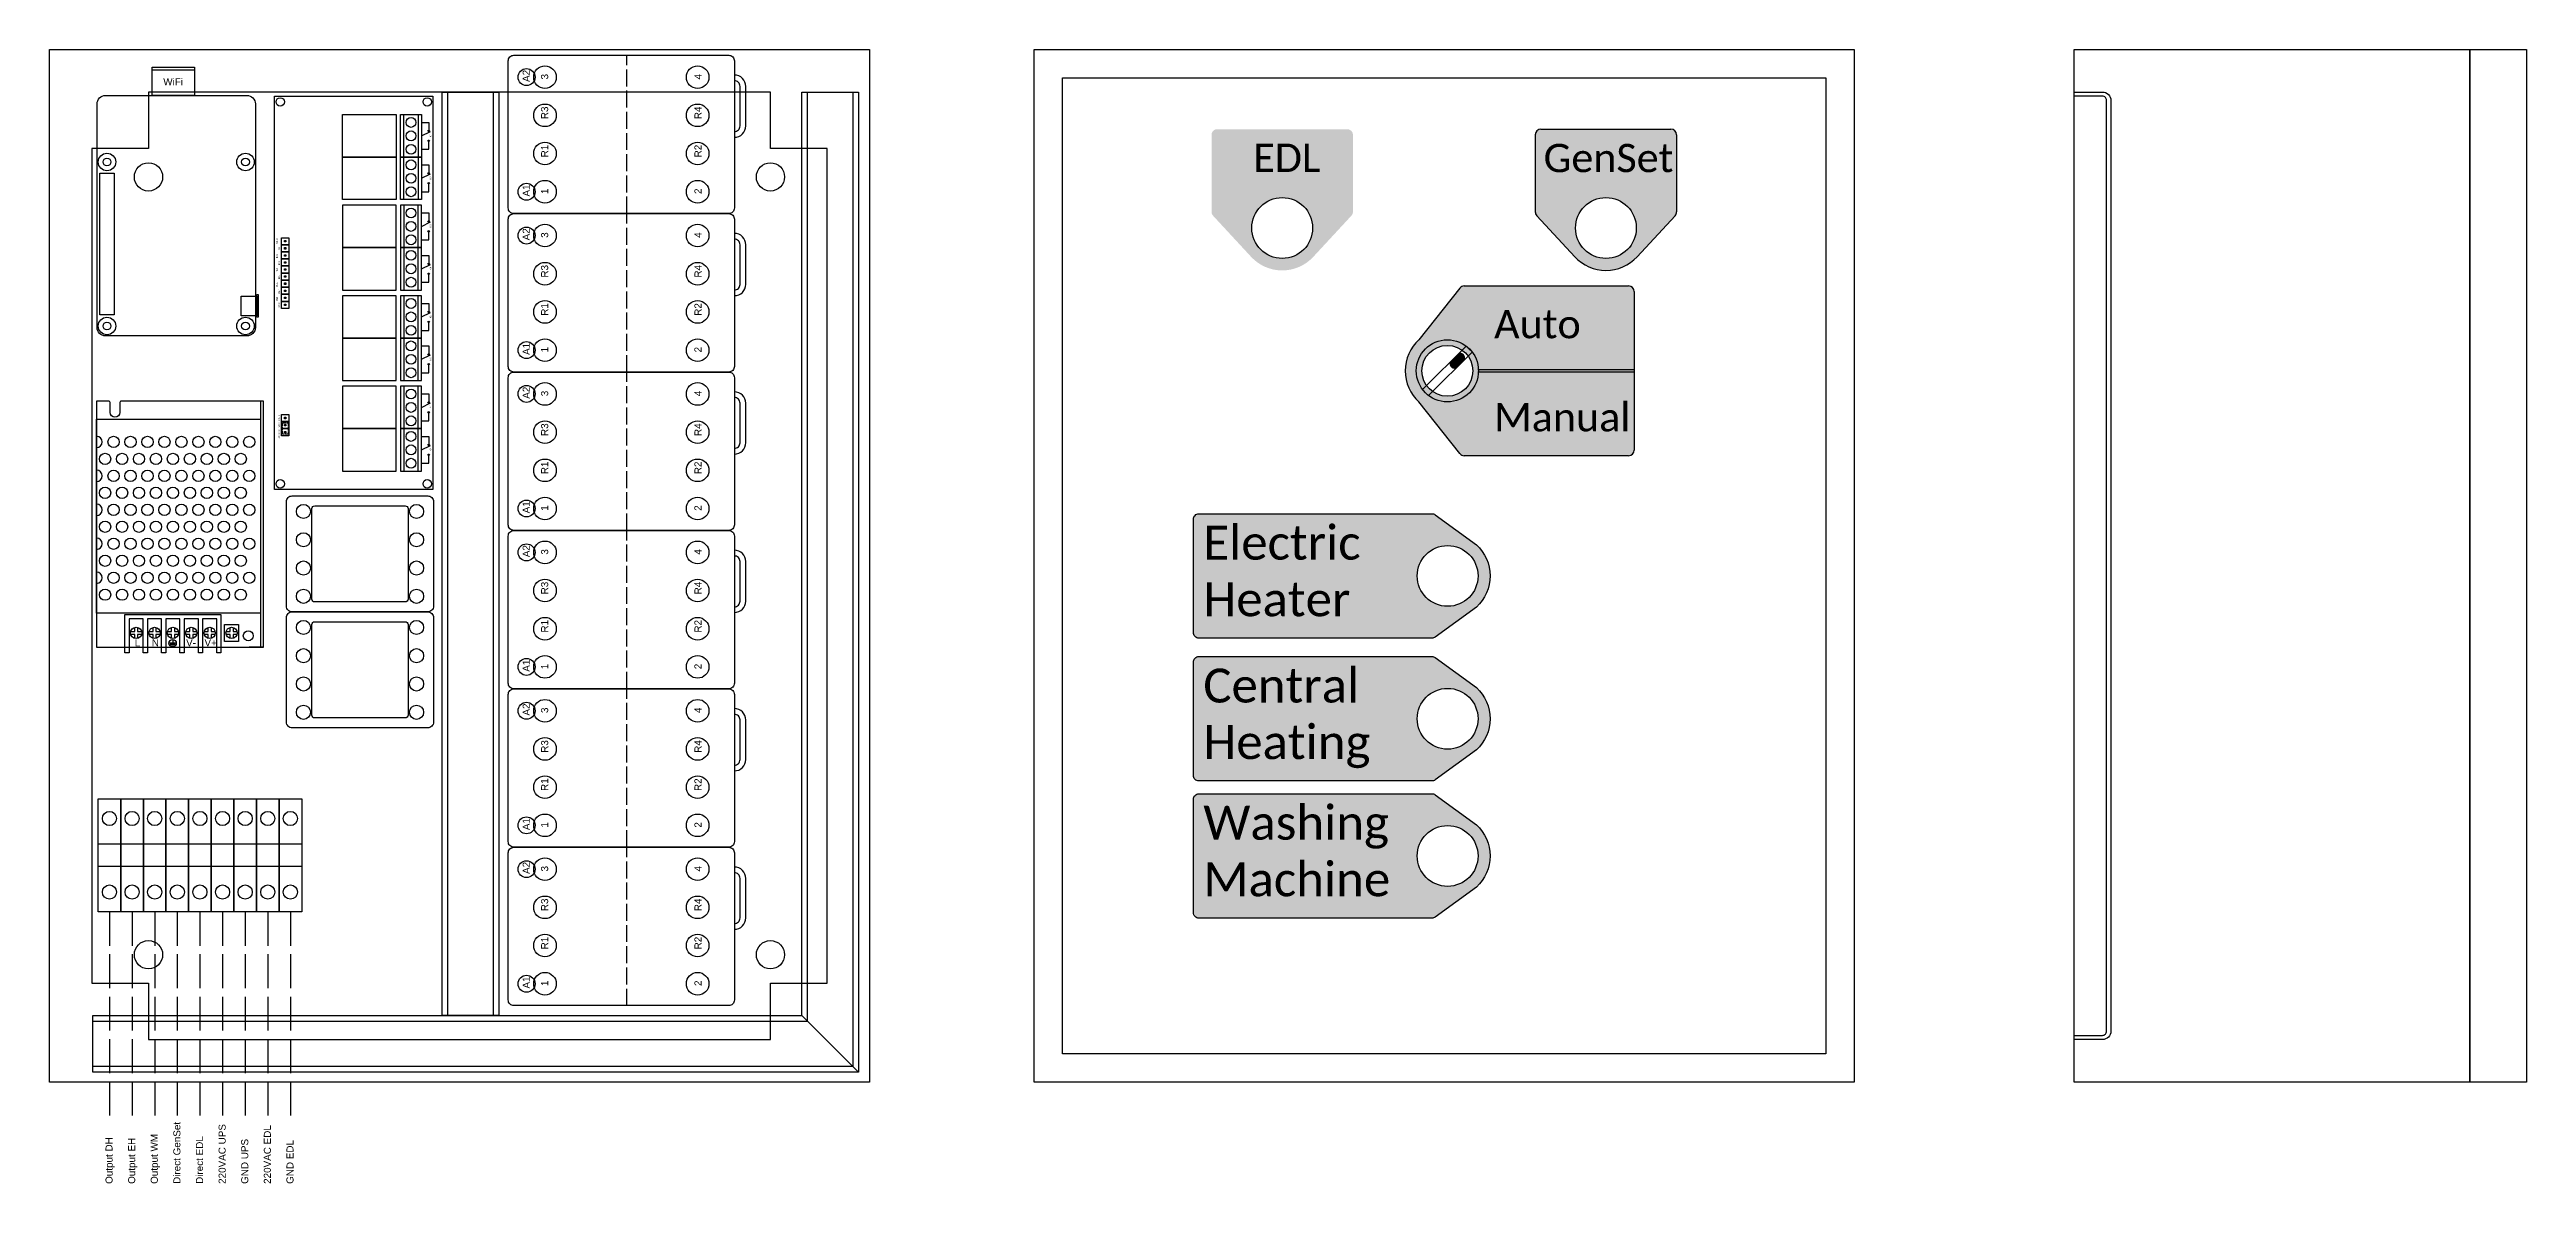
# Model space of a CAD drawing. Header units: millimetres. Extents: x 1331 to 2902, y 979 to 1582.
# Drawn here: x 2026 to 2902, y 1062 to 1463 of the extents above; entities that cross this region are included whole.
import ezdxf

# ---------------------------------------------------------------- set-up
doc = ezdxf.new("R2010")
doc.units = ezdxf.units.MM
doc.linetypes.add('ACAD_ISO02W100', pattern=[15, 12, -3])
doc.styles.get("Standard").update_dxf_attribs({"font": 'Arial.ttf'})

# ---------------------------------------------------------------- blocks, each defined once
blk = doc.blocks.new('Back Panel')
at = {"color": 0}
blk.add_lwpolyline([(110, 167.5), (-110, 167.5), (-110, 147.5), (-130, 147.5), (-130, -147.5), (-110, -147.5), (-110, -167.5), (110, -167.5), (110, -147.5), (130, -147.5), (130, 147.5), (110, 147.5)], close=True, dxfattribs=at)
for centre in [(-110, 137.5), (110, 137.5), (-110, -137.5), (110, -137.5)]:
    blk.add_circle(centre, 5, dxfattribs=at)
blk = doc.blocks.new('RaspberryPi_B+')
at = {"color": 0}
blk.add_lwpolyline([(-39.5, 28), (39.5, 28, -0.414214), (42.5, 25), (42.5, -25, -0.414214), (39.5, -28), (-39.5, -28, -0.414214), (-42.5, -25), (-42.5, 25, -0.414214)], format="xyb", close=True, dxfattribs=at)
for points in [[(-35, 22), (-35, 27), (15, 27), (15, 22)], [(52.5, 8.5), (52.5, -6.5), (42.5, -6.5), (42.5, 8.5)], [(52.5, 8.5), (52.5, -6.5), (51.5, -6.5), (51.5, 8.5)], [(-35.4, -23), (-28.4, -23), (-28.4, -28.5), (-35.4, -28.5)], [(-35.9, -28.5), (-27.9, -28.5), (-27.9, -29), (-35.9, -29)]]:
    blk.add_lwpolyline(points, close=True, dxfattribs=at)
for centre, radius in [((-39, 24.5), 3.1), ((19, 24.5), 3.1), ((-39, 24.5), 1.38), ((19, 24.5), 1.38), ((-39, -24.5), 3.1), ((-39, -24.5), 1.38), ((19, -24.5), 3.1), ((19, -24.5), 1.38)]:
    blk.add_circle(centre, radius, dxfattribs=at)
at = {"color": 0, "insert": (48.6, 4.58), "char_height": 2.5, "attachment_point": 1, "rotation": 270}
blk.add_mtext_dynamic_manual_height_columns('WiFi', width=8.3563, gutter_width=12.5, heights=[0], dxfattribs=at)
blk = doc.blocks.new('Relay Block')
at = {"color": 2}
for p, q in [((-60.25, -24), (-60.25, -26.5)), ((-55.5, -24), (-53.93, -27.11)), ((-50.75, -24), (-50.75, -26.5)), ((-45.25, -24), (-45.25, -26.5)), ((-40.5, -24), (-38.93, -27.11)), ((-35.75, -24), (-35.75, -26.5)), ((-28.25, -24), (-28.25, -26.5)), ((-23.5, -24), (-21.93, -27.11)), ((-18.75, -24), (-18.75, -26.5)), ((-13.25, -24), (-13.25, -26.5)), ((-8.5, -24), (-6.93, -27.11)), ((-3.75, -24), (-3.75, -26.5)), ((3.75, -24), (3.75, -26.5)), ((8.5, -24), (10.07, -27.11)), ((13.25, -24), (13.25, -26.5)), ((18.75, -24), (18.75, -26.5)), ((23.5, -24), (25.07, -27.11)), ((28.25, -24), (28.25, -26.5)), ((35.75, -24), (35.75, -26.5)), ((40.5, -24), (42.07, -27.11)), ((45.25, -24), (45.25, -26.5)), ((50.75, -24), (50.75, -26.5)), ((55.5, -24), (57.07, -27.11)), ((60.25, -24), (60.25, -26.5)), ((-60.25, -26.5), (-57.25, -26.5)), ((-50.75, -26.5), (-53.75, -26.5)), ((-45.25, -26.5), (-42.25, -26.5)), ((-35.75, -26.5), (-38.75, -26.5)), ((-28.25, -26.5), (-25.25, -26.5)), ((-18.75, -26.5), (-21.75, -26.5)), ((-13.25, -26.5), (-10.25, -26.5)), ((-3.75, -26.5), (-6.75, -26.5)), ((3.75, -26.5), (6.75, -26.5)), ((13.25, -26.5), (10.25, -26.5)), ((18.75, -26.5), (21.75, -26.5)), ((28.25, -26.5), (25.25, -26.5)), ((35.75, -26.5), (38.75, -26.5)), ((45.25, -26.5), (42.25, -26.5)), ((50.75, -26.5), (53.75, -26.5)), ((60.25, -26.5), (57.25, -26.5))]:
    blk.add_line(p, q, dxfattribs=at)
at = {"color": 0}
for points in [[(-69.5, 28), (69.5, 28), (69.5, -28), (-69.5, -28)], [(-50.5, 25.5), (-48, 25.5), (-48, 23), (-50.5, 23)], [(-49.5, 24.5), (-49, 24.5), (-49, 24), (-49.5, 24)], [(-48, 25.5), (-45.5, 25.5), (-45.5, 23), (-48, 23)], [(-47, 24.5), (-46.5, 24.5), (-46.5, 24), (-47, 24)], [(-45.5, 25.5), (-43, 25.5), (-43, 23), (-45.5, 23)], [(-44.5, 24.5), (-44, 24.5), (-44, 24), (-44.5, 24)], [(-5.5, 25.5), (-3, 25.5), (-3, 23), (-5.5, 23)], [(-4.5, 24.5), (-4, 24.5), (-4, 24), (-4.5, 24)], [(-3, 25.5), (-0.5, 25.5), (-0.5, 23), (-3, 23)], [(-2, 24.5), (-1.5, 24.5), (-1.5, 24), (-2, 24)], [(-0.5, 25.5), (2, 25.5), (2, 23), (-0.5, 23)], [(0.5, 24.5), (1, 24.5), (1, 24), (0.5, 24)], [(2, 25.5), (4.5, 25.5), (4.5, 23), (2, 23)], [(3, 24.5), (3.5, 24.5), (3.5, 24), (3, 24)], [(4.5, 25.5), (7, 25.5), (7, 23), (4.5, 23)], [(5.5, 24.5), (6, 24.5), (6, 24), (5.5, 24)], [(7, 25.5), (9.5, 25.5), (9.5, 23), (7, 23)], [(8, 24.5), (8.5, 24.5), (8.5, 24), (8, 24)], [(9.5, 25.5), (12, 25.5), (12, 23), (9.5, 23)], [(10.5, 24.5), (11, 24.5), (11, 24), (10.5, 24)], [(12, 25.5), (14.5, 25.5), (14.5, 23), (12, 23)], [(13, 24.5), (13.5, 24.5), (13.5, 24), (13, 24)], [(14.5, 25.5), (17, 25.5), (17, 23), (14.5, 23)], [(15.5, 24.5), (16, 24.5), (16, 24), (15.5, 24)], [(17, 25.5), (19.5, 25.5), (19.5, 23), (17, 23)], [(18, 24.5), (18.5, 24.5), (18.5, 24), (18, 24)], [(-48, 4), (-63, 4), (-63, -15), (-48, -15)], [(-33, 4), (-48, 4), (-48, -15), (-33, -15)], [(-16, 4), (-31, 4), (-31, -15), (-16, -15)], [(-1, 4), (-16, 4), (-16, -15), (-1, -15)], [(16, 4), (1, 4), (1, -15), (16, -15)], [(31, 4), (16, 4), (16, -15), (31, -15)], [(33, 4), (48, 4), (48, -15), (33, -15)], [(48, 4), (63, 4), (63, -15), (48, -15)], [(-48, -24), (-48, -16.5), (-63, -16.5), (-63, -24)], [(-33, -24), (-33, -16.5), (-48, -16.5), (-48, -24)], [(-16, -24), (-16, -16.5), (-31, -16.5), (-31, -24)], [(-1, -24), (-1, -16.5), (-16, -16.5), (-16, -24)], [(16, -24), (16, -16.5), (1, -16.5), (1, -24)], [(31, -24), (31, -16.5), (16, -16.5), (16, -24)], [(33, -24), (33, -16.5), (48, -16.5), (48, -24)], [(48, -24), (48, -16.5), (63, -16.5), (63, -24)], [(-48, -22.75), (-48, -17.75), (-63, -17.75), (-63, -22.75)], [(-33, -22.75), (-33, -17.75), (-48, -17.75), (-48, -22.75)], [(-16, -22.75), (-16, -17.75), (-31, -17.75), (-31, -22.75)], [(-1, -22.75), (-1, -17.75), (-16, -17.75), (-16, -22.75)], [(16, -22.75), (16, -17.75), (1, -17.75), (1, -22.75)], [(31, -22.75), (31, -17.75), (16, -17.75), (16, -22.75)], [(33, -22.75), (33, -17.75), (48, -17.75), (48, -22.75)], [(48, -22.75), (48, -17.75), (63, -17.75), (63, -22.75)]]:
    blk.add_lwpolyline(points, close=True, dxfattribs=at)
at = {"color": 0, "linetype": 'ACAD_ISO02W100', "ltscale": 0.1}
blk.add_lwpolyline([(-50, 25.25), (-46, 25.25), (-46, 23.25), (-50, 23.25)], close=True, dxfattribs=at)
at = {"color": 0}
for centre, radius in [((-67.5, 26), 1.5), ((67.5, 26), 1.5), ((-67.5, -26), 1.5), ((-60.25, -20.25), 1.75), ((-55.5, -20.25), 1.75), ((-50.75, -20.25), 1.75), ((-45.25, -20.25), 1.75), ((-40.5, -20.25), 1.75), ((-35.75, -20.25), 1.75), ((-28.25, -20.25), 1.75), ((-23.5, -20.25), 1.75), ((-18.75, -20.25), 1.75), ((-13.25, -20.25), 1.75), ((-8.5, -20.25), 1.75), ((-3.75, -20.25), 1.75), ((3.75, -20.25), 1.75), ((8.5, -20.25), 1.75), ((13.25, -20.25), 1.75), ((18.75, -20.25), 1.75), ((23.5, -20.25), 1.75), ((28.25, -20.25), 1.75), ((35.75, -20.25), 1.75), ((40.5, -20.25), 1.75), ((45.25, -20.25), 1.75), ((50.75, -20.25), 1.75), ((55.5, -20.25), 1.75), ((60.25, -20.25), 1.75), ((67.5, -26), 1.5)]:
    blk.add_circle(centre, radius, dxfattribs=at)
at = {"color": 2}
for centre in [(-57.25, -26.5), (-53.75, -26.5), (-42.25, -26.5), (-38.75, -26.5), (-25.25, -26.5), (-21.75, -26.5), (-10.25, -26.5), (-6.75, -26.5), (6.75, -26.5), (10.25, -26.5), (21.75, -26.5), (25.25, -26.5), (38.75, -26.5), (42.25, -26.5), (53.75, -26.5), (57.25, -26.5)]:
    blk.add_circle(centre, 0.25, dxfattribs=at)
at = {"color": 2, "char_height": 0.625, "attachment_point": 1}
for s, insert in [('JD-VCC', (-51.46, 26.69)), ('VCC', (-47.55, 26.69)), ('GND', (-45.19, 26.69)), ('VCC', (-5.19, 26.69)), ('IN8', (-2.73, 27.45)), ('IN7', (-0.19, 26.69)), ('IN6', (2.27, 27.45)), ('IN5', (4.81, 26.69)), ('IN4', (7.27, 27.45)), ('IN3', (9.81, 26.69)), ('IN2', (12.27, 27.45)), ('IN1', (14.81, 26.69)), ('GND', (17.27, 27.45)), ('K8', (-55.92, -26.84)), ('K7', (-40.92, -26.84)), ('K6', (-23.92, -26.84)), ('K5', (-8.92, -26.84)), ('K4', (8.08, -26.84)), ('K3', (23.08, -26.84)), ('K2', (40.08, -26.84)), ('K1', (55.08, -26.84))]:
    blk.add_mtext_dynamic_manual_height_columns(s, width=0.9126, gutter_width=12.5, heights=[0], dxfattribs=dict(at, insert=insert))
blk = doc.blocks.new('PowerSupply')
at = {"color": 2}
for p, q in [((-3.2, -41.99), (-0.96, -41.99)), ((-2.95, -42.49), (-1.21, -42.49)), ((-2.7, -42.99), (-1.46, -42.99)), ((-2.08, -41), (-2.08, -41.99))]:
    blk.add_line(p, q, dxfattribs=at)
at = {"color": 0}
blk.add_line((30, -43.5), (25, -43.5), dxfattribs=at)
blk.add_lwpolyline([(-24.25, 39.5), (-24.25, 43, 0.414214), (-24.75, 43.5), (-29, 43.5), (-29, -43.5), (30, -43.5), (30, 43.5), (-20.25, 43.5, 0.414214), (-20.75, 43), (-20.75, 39.5, -1)], format="xyb", close=True, dxfattribs=at)
for points in [[(-29, 37.04), (29, 37.04), (29, -31.46), (-29, -31.46)], [(29, 43.5), (29, -43.5), (30, -43.5), (30, 43.5)], [(13.5, -45.5), (13.5, -33.5), (8.5, -33.5), (8.5, -45.5), (7, -45.5), (7, -33.5), (2, -33.5), (2, -45.5), (0.5, -45.5), (0.5, -33.5), (-4.5, -33.5), (-4.5, -45.5), (-6, -45.5), (-6, -33.5), (-11, -33.5), (-11, -45.5), (-12.5, -45.5), (-12.5, -33.5), (-17.5, -33.5), (-17.5, -45.5), (-19, -45.5), (-19, -32), (15, -32), (15, -45.5)], [(16.25, -35.5), (21.25, -35.5), (21.25, -41.5), (16.25, -41.5)]]:
    blk.add_lwpolyline(points, close=True, dxfattribs=at)
at = {"color": 2}
for points in [[(-16.94, -38), (-15.5, -38)], [(-15.5, -39), (-16.94, -39)], [(-15.5, -38), (-15.5, -36.56)], [(-15.5, -40.44), (-15.5, -39)], [(-14.5, -36.56), (-14.5, -38)], [(-14.5, -38), (-13.06, -38)], [(-14.5, -39), (-14.5, -40.44)], [(-13.06, -39), (-14.5, -39)], [(-10.44, -38), (-9, -38)], [(-9, -39), (-10.44, -39)], [(-9, -38), (-9, -36.56)], [(-9, -40.44), (-9, -39)], [(-8, -36.56), (-8, -38)], [(-8, -38), (-6.56, -38)], [(-8, -39), (-8, -40.44)], [(-6.56, -39), (-8, -39)], [(-3.94, -38), (-2.5, -38)], [(-2.5, -39), (-3.94, -39)], [(-2.5, -38), (-2.5, -36.56)], [(-2.5, -40.44), (-2.5, -39)], [(-1.5, -36.56), (-1.5, -38)], [(-1.5, -38), (-0.06, -38)], [(-1.5, -39), (-1.5, -40.44)], [(-0.06, -39), (-1.5, -39)], [(2.56, -38), (4, -38)], [(4, -39), (2.56, -39)], [(4, -38), (4, -36.56)], [(4, -40.44), (4, -39)], [(5, -36.56), (5, -38)], [(5, -38), (6.44, -38)], [(5, -39), (5, -40.44)], [(6.44, -39), (5, -39)], [(9.06, -38), (10.5, -38)], [(10.5, -39), (9.06, -39)], [(10.5, -38), (10.5, -36.56)], [(10.5, -40.44), (10.5, -39)], [(11.5, -36.56), (11.5, -38)], [(11.5, -38), (12.94, -38)], [(11.5, -39), (11.5, -40.44)], [(12.94, -39), (11.5, -39)]]:
    blk.add_lwpolyline(points, dxfattribs=at)
at = {"color": 0}
for points in [[(16.81, -38), (18.25, -38)], [(18.25, -39), (16.81, -39)], [(18.25, -38), (18.25, -36.56)], [(18.25, -40.44), (18.25, -39)], [(19.25, -36.56), (19.25, -38)], [(19.25, -38), (20.69, -38)], [(19.25, -39), (19.25, -40.44)], [(20.69, -39), (19.25, -39)]]:
    blk.add_lwpolyline(points, dxfattribs=at)
for centre, radius in [((-23, 29.04), 2), ((-17, 29.04), 2), ((-11, 29.04), 2), ((-5, 29.04), 2), ((1, 29.04), 2), ((7, 29.04), 2), ((13, 29.04), 2), ((19, 29.04), 2), ((25, 29.04), 2), ((-26, 23.04), 2), ((-23, 17.04), 2), ((-20, 23.04), 2), ((-17, 17.04), 2), ((-14, 23.04), 2), ((-11, 17.04), 2), ((-8, 23.04), 2), ((-5, 17.04), 2), ((-2, 23.04), 2), ((1, 17.04), 2), ((4, 23.04), 2), ((7, 17.04), 2), ((10, 23.04), 2), ((13, 17.04), 2), ((16, 23.04), 2), ((19, 17.04), 2), ((22, 23.04), 2), ((25, 17.04), 2), ((-26, 11.04), 2), ((-20, 11.04), 2), ((-14, 11.04), 2), ((-8, 11.04), 2), ((-2, 11.04), 2), ((4, 11.04), 2), ((10, 11.04), 2), ((16, 11.04), 2), ((22, 11.04), 2), ((-26, -0.96), 2), ((-23, 5.04), 2), ((-20, -0.96), 2), ((-17, 5.04), 2), ((-14, -0.96), 2), ((-11, 5.04), 2), ((-8, -0.96), 2), ((-5, 5.04), 2), ((-2, -0.96), 2), ((1, 5.04), 2), ((4, -0.96), 2), ((7, 5.04), 2), ((10, -0.96), 2), ((13, 5.04), 2), ((16, -0.96), 2), ((19, 5.04), 2), ((22, -0.96), 2), ((25, 5.04), 2), ((-23, -6.96), 2), ((-17, -6.96), 2), ((-11, -6.96), 2), ((-5, -6.96), 2), ((1, -6.96), 2), ((7, -6.96), 2), ((13, -6.96), 2), ((19, -6.96), 2), ((25, -6.96), 2), ((-26, -12.96), 2), ((-23, -18.96), 2), ((-20, -12.96), 2), ((-17, -18.96), 2), ((-14, -12.96), 2), ((-11, -18.96), 2), ((-8, -12.96), 2), ((-5, -18.96), 2), ((-2, -12.96), 2), ((1, -18.96), 2), ((4, -12.96), 2), ((7, -18.96), 2), ((10, -12.96), 2), ((13, -18.96), 2), ((16, -12.96), 2), ((19, -18.96), 2), ((22, -12.96), 2), ((25, -18.96), 2), ((-26, -24.96), 2), ((-20, -24.96), 2), ((-14, -24.96), 2), ((-8, -24.96), 2), ((-2, -24.96), 2), ((4, -24.96), 2), ((10, -24.96), 2), ((16, -24.96), 2), ((22, -24.96), 2), ((18.75, -38.5), 2), ((24.65, -39.5), 1.75)]:
    blk.add_circle(centre, radius, dxfattribs=at)
at = {"color": 2}
for centre, radius in [((-15, -38.5), 2), ((-8.5, -38.5), 2), ((-2, -38.5), 2), ((-2.1, -42.1), 1.29), ((4.5, -38.5), 2), ((11, -38.5), 2)]:
    blk.add_circle(centre, radius, dxfattribs=at)
at = {"color": 0}
for centre in [(-29, 29.04), (-29, 17.04), (-29, 5.04), (-29, -6.96), (-29, -18.96)]:
    blk.add_arc(centre, 2, 270, 90, dxfattribs=at)
at = {"color": 2, "char_height": 2.5, "attachment_point": 1}
for s, insert in [('L', (-15.51, -40.71)), ('N', (-9.46, -40.71)), ('V-', (2.67, -40.71)), ('V+', (9.17, -40.71))]:
    blk.add_mtext_dynamic_manual_height_columns(s, width=2.5, gutter_width=12.5, heights=[0], dxfattribs=dict(at, insert=insert))
blk = doc.blocks.new('Relay_block')
at = {"color": 0}
for points in [[(-20.5, -24), (-20.5, 24, -0.414214), (-18.5, 26), (18.5, 26, -0.414214), (20.5, 24), (20.5, -24, -0.414214), (18.5, -26), (-18.5, -26, -0.414214)], [(-16, 17), (16, 17, -0.414214), (17, 16), (17, -16, -0.414214), (16, -17), (-16, -17, -0.414214), (-17, -16), (-17, 16, -0.414214)]]:
    blk.add_lwpolyline(points, format="xyb", close=True, dxfattribs=at)
for centre in [(-15, 20), (-5, 20), (5, 20), (15, 20), (-15, -20), (-5, -20), (5, -20), (15, -20)]:
    blk.add_circle(centre, 2.5, dxfattribs=at)
blk = doc.blocks.new('contactor_Panel')
at = {"color": 0, "linetype": 'ACAD_ISO02W100', "ltscale": 0.5}
blk.add_line((-28, 0), (28, 0), dxfattribs=at)
at = {"color": 0}
blk.add_lwpolyline([(-26, 42), (26, 42, -0.414214), (28, 40), (28, -36, -0.414214), (26, -38), (-26, -38, -0.414214), (-28, -36), (-28, 40, -0.414214)], format="xyb", close=True, dxfattribs=at)
for points in [[(-1, -38), (-1, -38, 0.414214), (3, -42), (17, -42, 0.414214), (21, -38), (21, -38)], [(1, -38, 0.414214), (3, -40), (17, -40, 0.414214), (19, -38, 0.414214)]]:
    blk.add_lwpolyline(points, format="xyb", dxfattribs=at)
for centre, radius in [((-20.25, 35.52), 3), ((20.25, 35.52), 3), ((-20.25, 29), 4), ((-6.75, 29), 4), ((6.75, 29), 4), ((20.25, 29), 4), ((-20.25, -25), 4), ((-6.75, -25), 4), ((6.75, -25), 4), ((20.25, -25), 4)]:
    blk.add_circle(centre, radius, dxfattribs=at)
at = {"color": 0, "char_height": 2.5}
for s, insert, attachment_point in [('A1', (-21.95, 36.89), 1), ('A2', (18.55, 36.89), 1), ('1', (-21.06, 30.37), 1), ('R1', (-8.11, 30.37), 1), ('R3', (5.39, 30.37), 1), ('3', (19.44, 30.37), 1), ('2', (-21.06, -26.37), 7), ('R2', (-8.11, -26.37), 7), ('R4', (5.39, -26.37), 7), ('4', (19.44, -26.37), 7)]:
    blk.add_mtext_dynamic_manual_height_columns(s, width=3.7005, gutter_width=12.5, heights=[0], dxfattribs=dict(at, insert=insert, attachment_point=attachment_point))
blk = doc.blocks.new('Junction')
at = {"color": 0}
for points in [[(-4, 20), (4, 20), (4, -20), (-4, -20)], [(-4, 4), (4, 4), (4, -4), (-4, -4)]]:
    blk.add_lwpolyline(points, close=True, dxfattribs=at)
for centre in [(0, 13), (0, -13)]:
    blk.add_circle(centre, 2.5, dxfattribs=at)

msp = doc.modelspace()

# ---------------------------------------------------------------- hatches: boundary and pattern name
h = msp.add_hatch(color=3)
h.dxf.hatch_style = 1
h.paths.add_polyline_path([(2486.54, 1432.81, 0.414214), (2484.54, 1434.81), (2438.54, 1434.81, 0.414214), (2436.54, 1432.81), (2436.54, 1405.59, 0.188924), (2437.07, 1404.23), (2450.53, 1389.69, 0.436954), (2472.54, 1389.69), (2486.01, 1404.23, 0.188924), (2486.54, 1405.59)])
h.paths.add_polyline_path([(2472.29, 1399.88, -1), (2450.79, 1399.88, -1)], flags=16)
h = msp.add_hatch(color=30)
h.dxf.hatch_style = 1
h.paths.add_polyline_path([(2553.04, 1434.81, 0.414214), (2551.04, 1432.81), (2551.04, 1405.59, 0.188924), (2551.57, 1404.23), (2565.03, 1389.69, 0.436954), (2587.04, 1389.69), (2600.51, 1404.23, 0.188924), (2601.04, 1405.59), (2601.04, 1432.81, 0.414214), (2599.04, 1434.81)])
h.paths.add_polyline_path([(2586.79, 1399.88, -1), (2565.29, 1399.88, -1)], flags=16)
h = msp.add_hatch(color=3)
h.dxf.hatch_style = 1
h.paths.add_polyline_path([(2586.02, 1377.38, 0.414214), (2584.02, 1379.38), (2525.93, 1379.38, 0.228515), (2524.36, 1378.63), (2509.85, 1360.39), (2512.73, 1357.27, -0.637855), (2530.78, 1349.88), (2586.02, 1349.88)])
h = msp.add_hatch(color=256)
h.dxf.hatch_style = 1
h.paths.add_polyline_path([(2509.29, 1349.38, -0.208939), (2512.73, 1357.27), (2509.85, 1360.39, 0.436954), (2509.85, 1338.38), (2512.73, 1341.5, -0.208939)])
h = msp.add_hatch(color=256)
h.dxf.hatch_style = 1
edge = h.paths.add_edge_path()
edge.add_arc((2519.96, 1349.39), 11, 0, 360)
edge = h.paths.add_edge_path(flags=17)
edge.add_arc((2519.96, 1349.39), 9, 0, 360)
h = msp.add_hatch(color=256)
h.dxf.hatch_style = 1
edge = h.paths.add_edge_path()
edge.add_arc((2524.55, 1353.99), 1.5, 45, 135)
edge.add_line((2523.49, 1355.05), (2521.37, 1352.92))
edge.add_arc((2522.43, 1351.86), 1.5, 135, 225)
edge.add_arc((2522.43, 1351.86), 1.5, 225, 315)
edge.add_line((2523.49, 1350.8), (2525.61, 1352.92))
edge.add_arc((2524.55, 1353.99), 1.5, 315, 405)
h = msp.add_hatch(color=256)
h.dxf.hatch_style = 1
h.paths.add_polyline_path([(2530.78, 1349.88, -0.016671), (2530.78, 1348.88), (2586.02, 1348.88), (2586.02, 1349.88)])
h = msp.add_hatch(color=30)
h.dxf.hatch_style = 1
h.paths.add_polyline_path([(2586.02, 1348.88), (2530.78, 1348.88, -0.637855), (2512.73, 1341.5), (2509.85, 1338.38), (2524.36, 1320.14, 0.228515), (2525.93, 1319.38), (2584.02, 1319.38, 0.414214), (2586.02, 1321.38)])
h = msp.add_hatch(color=3)
h.dxf.hatch_style = 1
h.paths.add_polyline_path([(2514.46, 1254.88, 0.158515), (2515.64, 1255.27), (2530.23, 1265.88, 0.436954), (2530.23, 1287.89), (2515.64, 1298.5, 0.158515), (2514.46, 1298.88), (2432.11, 1298.88, 0.414214), (2430.11, 1296.88), (2430.11, 1256.88, 0.414214), (2432.11, 1254.88)])
h.paths.add_polyline_path([(2509.29, 1276.88, -1), (2530.79, 1276.88, -1)], flags=16)
h = msp.add_hatch(color=3)
h.dxf.hatch_style = 1
h.paths.add_polyline_path([(2530.23, 1237.39), (2515.64, 1248, 0.158515), (2514.46, 1248.38), (2432.11, 1248.38, 0.414214), (2430.11, 1246.38), (2430.11, 1206.38, 0.414214), (2432.11, 1204.38), (2514.46, 1204.38, 0.158515), (2515.64, 1204.77), (2530.23, 1215.38, 0.436954)])
h.paths.add_polyline_path([(2509.29, 1226.38, -1), (2530.79, 1226.38, -1)], flags=16)
h = msp.add_hatch(color=3)
h.dxf.hatch_style = 1
h.paths.add_polyline_path([(2530.23, 1188.89), (2515.64, 1199.5, 0.158515), (2514.46, 1199.88), (2432.11, 1199.88, 0.414214), (2430.11, 1197.88), (2430.11, 1157.88, 0.414214), (2432.11, 1155.88), (2514.46, 1155.88, 0.158515), (2515.64, 1156.27), (2530.23, 1166.88, 0.436954)])
h.paths.add_polyline_path([(2509.29, 1177.88, -1), (2530.79, 1177.88, -1)], flags=16)

# ---------------------------------------------------------------- linework, layer by layer
at = {"color": 30}
for p, q in [((2551.04, 1432.81), (2551.04, 1405.59)), ((2553.04, 1434.81), (2599.04, 1434.81)), ((2601.04, 1432.81), (2601.04, 1405.59)), ((2551.57, 1404.23), (2565.03, 1389.69)), ((2600.51, 1404.23), (2587.04, 1389.69)), ((2586.02, 1348.88), (2530.78, 1348.88)), ((2586.02, 1348.88), (2586.02, 1321.38)), ((2524.36, 1320.14), (2509.85, 1338.38)), ((2584.02, 1319.38), (2525.93, 1319.38))]:
    msp.add_line(p, q, dxfattribs=at)
at = {"color": 3}
for p, q in [((2524.36, 1378.63), (2509.85, 1360.39)), ((2525.93, 1379.38), (2584.02, 1379.38)), ((2586.02, 1377.38), (2586.02, 1349.88)), ((2530.78, 1349.88), (2586.02, 1349.88))]:
    msp.add_line(p, q, dxfattribs=at)
msp.add_line((2586.02, 1349.88), (2586.02, 1348.88))
at = {"color": 2, "linetype": 'ACAD_ISO02W100'}
for p, q in [((2046.72, 1158.12), (2046.72, 1085.27)), ((2054.72, 1158.12), (2054.72, 1085.27)), ((2062.72, 1158.12), (2062.72, 1085.27)), ((2070.72, 1158.12), (2070.72, 1085.27)), ((2078.72, 1158.12), (2078.72, 1085.27)), ((2086.72, 1158.12), (2086.72, 1085.27)), ((2094.72, 1158.12), (2094.72, 1085.27)), ((2102.72, 1158.12), (2102.72, 1085.27)), ((2110.72, 1158.12), (2110.72, 1085.27))]:
    msp.add_line(p, q, dxfattribs=at)
at = {"color": 0}
for points in [[(2025.53, 1462.96), (2315.53, 1462.96), (2315.53, 1097.96), (2025.53, 1097.96)], [(2373.79, 1462.96), (2663.79, 1462.96), (2663.79, 1097.96), (2373.79, 1097.96)], [(2383.79, 1452.96), (2653.79, 1452.96), (2653.79, 1107.96), (2383.79, 1107.96)]]:
    msp.add_lwpolyline(points, close=True, dxfattribs=at)
for points in [[(2741.64, 1462.96), (2881.64, 1462.96), (2881.64, 1097.96), (2741.64, 1097.96)], [(2881.64, 1462.96), (2901.64, 1462.96), (2901.64, 1097.96), (2881.64, 1097.96)]]:
    msp.add_lwpolyline(points, close=True)
at = {"color": 4}
for points in [[(2164.42, 1121.48), (2164.42, 1447.96), (2184.42, 1447.96), (2184.42, 1121.48)], [(2166.42, 1121.48), (2166.42, 1447.96), (2182.42, 1447.96), (2182.42, 1121.48)], [(2291.63, 1121.48), (2291.63, 1447.96), (2311.63, 1447.96), (2311.63, 1101.48)], [(2293.63, 1119.48), (2293.63, 1447.96), (2309.63, 1447.96), (2309.63, 1103.48)], [(2311.63, 1101.48), (2040.84, 1101.48), (2040.84, 1121.48), (2291.63, 1121.48)], [(2309.63, 1103.48), (2040.84, 1103.48), (2040.84, 1119.48), (2293.63, 1119.48)]]:
    msp.add_lwpolyline(points, close=True, dxfattribs=at)
at = {"color": 1}
msp.add_lwpolyline([(2741.64, 1447.96), (2751.64, 1447.96, -0.414214), (2754.64, 1444.96), (2754.64, 1115.96, -0.414214), (2751.64, 1112.96), (2741.64, 1112.96), (2741.64, 1114.46), (2751.64, 1114.46, 0.414214), (2753.14, 1115.96), (2753.14, 1444.96, 0.414214), (2751.64, 1446.46), (2741.64, 1446.46)], format="xyb", close=True, dxfattribs=at)
for points in [[(2526.6, 1358.16), (2511.19, 1342.74)], [(2513.31, 1340.62), (2528.72, 1356.03)]]:
    msp.add_lwpolyline(points)
msp.add_lwpolyline([(2525.61, 1355.05), (2525.61, 1355.05, 0.414214), (2523.49, 1355.05), (2521.37, 1352.92, 0.414214), (2521.37, 1350.8), (2521.37, 1350.8, 0.414214), (2523.49, 1350.8), (2525.61, 1352.92, 0.414214)], format="xyb", close=True)
at = {"color": 3}
for points in [[(2530.23, 1265.88), (2515.64, 1255.27, -0.158515), (2514.46, 1254.88), (2432.11, 1254.88, -0.414214), (2430.11, 1256.88), (2430.11, 1296.88, -0.414214), (2432.11, 1298.88), (2514.46, 1298.88, -0.158515), (2515.64, 1298.5), (2530.23, 1287.89, -0.436954)], [(2530.23, 1215.38), (2515.64, 1204.77, -0.158515), (2514.46, 1204.38), (2432.11, 1204.38, -0.414214), (2430.11, 1206.38), (2430.11, 1246.38, -0.414214), (2432.11, 1248.38), (2514.46, 1248.38, -0.158515), (2515.64, 1248), (2530.23, 1237.39, -0.436954)], [(2530.23, 1166.88), (2515.64, 1156.27, -0.158515), (2514.46, 1155.88), (2432.11, 1155.88, -0.414214), (2430.11, 1157.88), (2430.11, 1197.88, -0.414214), (2432.11, 1199.88), (2514.46, 1199.88, -0.158515), (2515.64, 1199.5), (2530.23, 1188.89, -0.436954)]]:
    msp.add_lwpolyline(points, format="xyb", close=True, dxfattribs=at)
for centre in [(2461.54, 1399.88), (2520.04, 1276.88), (2520.04, 1226.38), (2520.04, 1177.88)]:
    msp.add_circle(centre, 10.75, dxfattribs=at)
at = {"color": 30}
msp.add_circle((2576.04, 1399.88), 10.75, dxfattribs=at)
for radius in [11, 9]:
    msp.add_circle((2519.96, 1349.39), radius)
for centre, radius, start, end in [((2553.04, 1432.81), 2, 90, 180), ((2599.04, 1432.81), 2, 0, 90), ((2553.04, 1405.59), 2, 180, 222.79381), ((2599.04, 1405.59), 2, 317.20619, 0), ((2576.04, 1399.88), 15, 222.79381, 317.20619), ((2525.93, 1321.38), 2, 218.51221, 270), ((2584.02, 1321.38), 2, 270, 0)]:
    msp.add_arc(centre, radius, start, end, dxfattribs=at)
at = {"color": 3}
for centre, start, end in [((2525.93, 1377.38), 90, 141.48779), ((2584.02, 1377.38), 0, 90)]:
    msp.add_arc(centre, 2, start, end, dxfattribs=at)
for centre, start, end in [((2520.04, 1349.38), 132.79381, 227.20619), ((2517.01, 1346.44), 43.08979, 46.91021)]:
    msp.add_arc(centre, 15, start, end)

# ---------------------------------------------------------------- block references
at = {"color": 3, "rotation": 89.99999999999999}
msp.add_blockref('RaspberryPi_B+', (2070.34, 1404.23), dxfattribs=at)
at = {"color": 2, "rotation": 90.00000000000001}
for p in [(2229.77, 1432.96), (2229.77, 1376.96), (2229.77, 1320.96), (2229.77, 1264.96), (2229.77, 1208.96), (2229.77, 1152.96)]:
    msp.add_blockref('contactor_Panel', p, dxfattribs=at)
at = {"color": 1}
for name, p in [('Back Panel', (2170.53, 1280.46)), ('Junction', (2046.72, 1178.12)), ('Junction', (2054.72, 1178.12)), ('Junction', (2062.72, 1178.12))]:
    msp.add_blockref(name, p, dxfattribs=at)
at = {"color": 5, "rotation": 89.99999999999999}
msp.add_blockref('Relay Block', (2133.13, 1376.95), dxfattribs=at)
at = {"color": 6}
for name, p in [('PowerSupply', (2071.17, 1295.21)), ('Junction', (2102.72, 1178.12)), ('Junction', (2110.72, 1178.12))]:
    msp.add_blockref(name, p, dxfattribs=at)
at = {"color": 1, "rotation": 90}
for p in [(2135.33, 1284.67), (2135.33, 1243.67)]:
    msp.add_blockref('Relay_block', p, dxfattribs=at)
at = {"color": 3}
for p in [(2070.72, 1178.12), (2078.72, 1178.12)]:
    msp.add_blockref('Junction', p, dxfattribs=at)
at = {"color": 5}
for p in [(2086.72, 1178.12), (2094.72, 1178.12)]:
    msp.add_blockref('Junction', p, dxfattribs=at)

# ---------------------------------------------------------------- texts
for s, width, insert, char_height, attachment_point in [('{\\fCalibri|b0|i0|c0|p0;EDL}', 42.3187, (2451.31, 1429.69), 10, 1), ('{\\fCalibri|b0|i0|c0|p0;GenSet}', 42.3187, (2553.99, 1429.62), 10, 1), ('{\\fCalibri|b0|i0|c0|p0;Auto}', 32.8261, (2536.48, 1370.9), 10, 1), ('{\\fCalibri|b0|i0|c0|p0;Manual}', 32.8261, (2536.48, 1327.87), 10, 7), ('{\\fCalibri|b0|i0|c0|p0;Electric\\PHeater}', 70.9103, (2433.63, 1294.62), 12, 1), ('{\\fCalibri|b0|i0|c0|p0;Central\\PHeating}', 70.9103, (2433.63, 1244.12), 12, 1), ('{\\fCalibri|b0|i0|c0|p0;Washing\\PMachine}', 70.9103, (2433.63, 1195.62), 12, 1)]:
    msp.add_mtext_dynamic_manual_height_columns(s, width=width, gutter_width=12.5, heights=[0], dxfattribs=dict(insert=insert, char_height=char_height, attachment_point=attachment_point))
at = {"color": 2, "char_height": 2.5, "attachment_point": 1, "rotation": 90}
for s, insert in [('Output DH', (2045.32, 1061.94)), ('Output EH', (2053.32, 1061.94)), ('Output WM', (2061.32, 1061.94)), ('Direct GenSet', (2069.32, 1061.94)), ('Direct EDL', (2077.32, 1061.94)), ('220VAC UPS', (2085.32, 1061.94)), ('GND UPS', (2093.32, 1061.94)), ('220VAC EDL', (2101.32, 1061.94)), ('GND EDL', (2109.32, 1061.94))]:
    msp.add_mtext_dynamic_manual_height_columns(s, width=26.5687, gutter_width=12.5, heights=[0], dxfattribs=dict(at, insert=insert))

doc.saveas('drawing.dxf')
